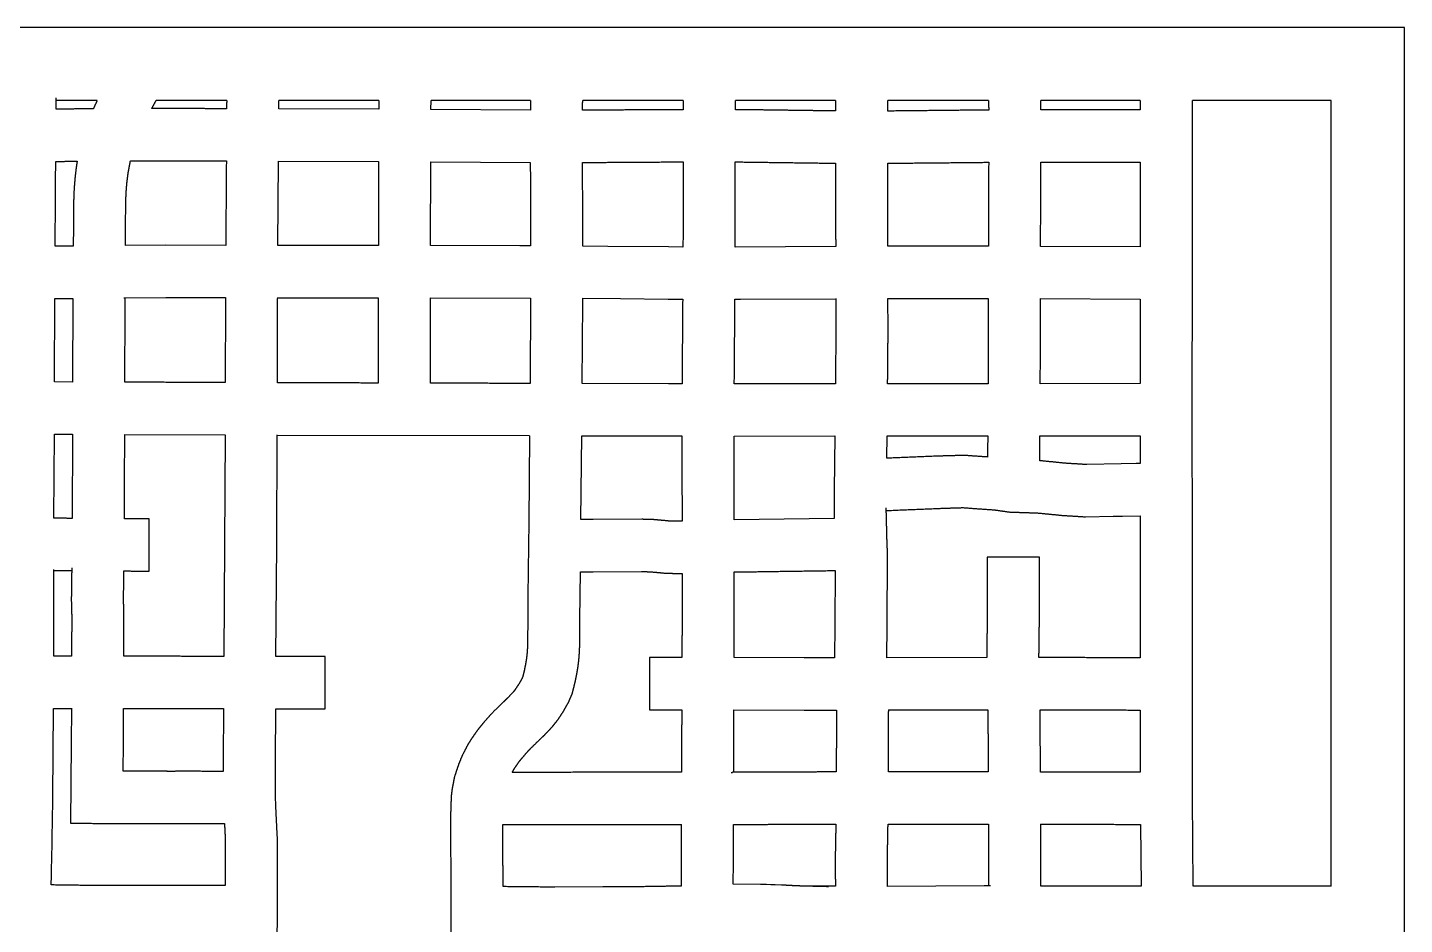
# Model space of a CAD drawing. Header units: millimetres. Extents: x 695 to 1227, y -950 to -733.
# Drawn here: x 1095.2 to 1226.9, y -818.5 to -732.6 of the extents above; entities that cross this region are included whole.
import ezdxf

# ---------------------------------------------------------------- set-up
doc = ezdxf.new("R2010")
doc.units = ezdxf.units.MM
doc.layers.add('Laser$Cut', color=1, linetype='Continuous', true_color=0xff0000)
doc.layers.add('Laser$Outline', color=3, linetype='Continuous', true_color=0x00ff00)

msp = doc.modelspace()

# ---------------------------------------------------------------- linework, layer by layer
at = {"layer": 'Laser$Cut'}
for p, q in [((1097.9, -740.46), (1097.91, -739.38)), ((1114.22, -740.41), (1114.22, -740.41)), ((1114.22, -740.41), (1114.22, -740.41)), ((1119.22, -740.43), (1119.22, -739.64)), ((1128.79, -740.46), (1119.22, -740.43)), ((1128.79, -739.64), (1128.79, -740.46)), ((1133.78, -740.49), (1133.79, -739.64)), ((1143.29, -740.55), (1133.78, -740.49)), ((1157.93, -739.64), (1157.92, -740.51)), ((1162.92, -740.52), (1162.92, -739.64)), ((1206.65, -743.03), (1206.66, -739.64)), ((1172.5, -740.62), (1172.5, -740.63)), ((1177.5, -740.64), (1177.5, -740.63)), ((1201.66, -740.53), (1192.14, -740.52)), ((1192.14, -740.52), (1192.14, -740.52)), ((1206.65, -756.14), (1206.65, -743.03)), ((1097.86, -747.27), (1097.87, -745.46)), ((1114.2, -745.41), (1114.2, -745.41)), ((1119.14, -753.5), (1119.19, -745.43)), ((1119.19, -745.43), (1128.77, -745.46)), ((1133.75, -753.52), (1133.77, -745.49)), ((1133.77, -745.49), (1143.28, -745.55)), ((1157.9, -745.5), (1157.9, -749.57)), ((1162.9, -749.58), (1162.9, -745.51)), ((1192.14, -745.52), (1201.65, -745.53)), ((1097.86, -748.56), (1097.86, -747.27)), ((1097.83, -753.58), (1097.86, -749.09)), ((1097.86, -748.98), (1097.86, -748.56)), ((1097.86, -749.09), (1097.86, -748.98)), ((1143.32, -749.54), (1143.31, -753.13)), ((1157.9, -749.57), (1157.9, -750.48)), ((1162.89, -752.7), (1162.9, -749.58)), ((1157.9, -750.48), (1157.9, -752.33)), ((1099.56, -751.75), (1099.55, -753.58)), ((1157.9, -752.33), (1157.89, -753.65)), ((1097.86, -753.58), (1097.83, -753.58)), ((1099.02, -753.58), (1097.86, -753.58)), ((1099.54, -753.58), (1099.02, -753.58)), ((1108.4, -753.48), (1104.54, -753.51)), ((1104.54, -753.51), (1104.54, -753.5)), ((1114.14, -753.49), (1108.4, -753.48)), ((1114.14, -753.49), (1114.14, -753.49)), ((1121.39, -753.51), (1119.14, -753.5)), ((1119.14, -753.5), (1119.14, -753.5)), ((1125.55, -753.51), (1121.39, -753.51)), ((1128.75, -753.52), (1125.55, -753.51)), ((1128.75, -753.52), (1128.75, -753.52)), ((1142.28, -753.53), (1133.75, -753.52)), ((1133.75, -753.52), (1133.75, -753.52)), ((1143.31, -753.54), (1142.28, -753.53)), ((1143.31, -753.13), (1143.31, -753.54)), ((1150.7, -753.59), (1148.31, -753.56)), ((1148.31, -753.56), (1148.31, -753.56)), ((1156.52, -753.64), (1150.7, -753.59)), ((1157.89, -753.65), (1156.52, -753.64)), ((1162.89, -753.65), (1162.89, -752.7)), ((1172.51, -753.6), (1162.89, -753.65)), ((1162.89, -753.65), (1162.89, -753.65)), ((1186.64, -753.58), (1177.5, -753.58)), ((1187.12, -753.58), (1186.64, -753.58)), ((1201.65, -753.63), (1192.12, -753.59)), ((1206.63, -769.21), (1206.65, -756.14)), ((1097.76, -766.56), (1097.8, -758.58)), ((1097.8, -758.58), (1099.04, -758.58)), ((1099.04, -758.58), (1099.5, -758.57)), ((1099.52, -758.57), (1099.49, -766.57)), ((1099.5, -758.57), (1099.52, -758.57)), ((1104.4, -758.5), (1104.52, -758.5)), ((1104.52, -758.5), (1108.41, -758.48)), ((1108.41, -758.48), (1108.81, -758.48)), ((1108.81, -758.48), (1111.11, -758.49)), ((1111.11, -758.49), (1113.4, -758.49)), ((1113.4, -758.49), (1114.12, -758.49)), ((1119.11, -758.5), (1125.55, -758.51)), ((1125.55, -758.51), (1128.74, -758.51)), ((1133.74, -758.52), (1143.3, -758.53)), ((1143.3, -758.53), (1143.26, -766.6)), ((1143.3, -758.53), (1143.3, -758.53)), ((1148.26, -766.71), (1148.3, -758.92)), ((1148.3, -758.92), (1148.3, -758.56)), ((1148.3, -758.56), (1151.92, -758.59)), ((1148.3, -758.56), (1148.3, -758.56)), ((1151.92, -758.59), (1156.48, -758.64)), ((1156.48, -758.64), (1157.31, -758.64)), ((1157.31, -758.64), (1157.87, -758.65)), ((1157.87, -758.65), (1157.86, -759.04)), ((1157.87, -758.65), (1157.87, -758.65)), ((1162.82, -765.91), (1162.86, -758.66)), ((1162.86, -758.65), (1163.39, -758.65)), ((1162.86, -758.65), (1162.86, -758.65)), ((1162.86, -758.66), (1162.86, -758.65)), ((1163.39, -758.65), (1172.52, -758.6)), ((1177.51, -758.58), (1178.73, -758.58)), ((1178.73, -758.58), (1187.11, -758.58)), ((1192.11, -758.59), (1201.65, -758.63)), ((1157.86, -759.04), (1157.81, -766.73)), ((1097.76, -766.56), (1097.76, -766.56)), ((1099.49, -766.57), (1097.76, -766.56)), ((1114.09, -766.62), (1114.08, -766.62)), ((1114.09, -766.62), (1114.09, -766.62)), ((1119.08, -766.64), (1119.08, -766.63)), ((1143.26, -766.6), (1143.26, -766.7)), ((1143.26, -766.7), (1143.26, -766.71)), ((1143.26, -766.71), (1143.26, -766.71)), ((1156.51, -766.73), (1148.26, -766.72)), ((1148.26, -766.72), (1148.26, -766.72)), ((1157.81, -766.73), (1156.51, -766.73)), ((1157.81, -766.73), (1157.81, -766.73)), ((1157.81, -766.73), (1157.81, -766.73)), ((1162.81, -766.73), (1162.82, -765.91)), ((1172.48, -766.74), (1162.81, -766.74)), ((1162.81, -766.74), (1162.81, -766.74)), ((1172.48, -766.73), (1172.48, -766.74)), ((1187.09, -766.73), (1177.48, -766.73)), ((1177.48, -766.73), (1177.48, -766.73)), ((1187.09, -766.72), (1187.09, -766.73)), ((1201.64, -766.72), (1192.09, -766.73)), ((1201.64, -766.71), (1201.64, -766.72)), ((1206.65, -782.29), (1206.63, -769.21)), ((1097.69, -779.61), (1097.74, -771.56)), ((1097.74, -771.56), (1099.48, -771.56)), ((1099.48, -771.56), (1099.45, -779.61)), ((1104.48, -771.58), (1114.07, -771.62)), ((1114.07, -771.62), (1114.02, -782.11)), ((1119.02, -782.14), (1119.06, -771.63)), ((1119.06, -771.64), (1143.22, -771.7)), ((1143.22, -771.71), (1143.13, -779.99)), ((1143.22, -771.7), (1143.22, -771.7)), ((1148.13, -779.73), (1148.22, -771.73)), ((1148.22, -771.73), (1148.22, -771.71)), ((1148.22, -771.71), (1156.5, -771.72)), ((1148.22, -771.71), (1148.22, -771.71)), ((1156.5, -771.72), (1157.8, -771.73)), ((1157.8, -771.73), (1157.8, -774.95)), ((1157.8, -771.73), (1157.8, -771.73)), ((1157.8, -771.73), (1157.8, -771.73)), ((1162.8, -771.74), (1172.43, -771.73)), ((1162.8, -771.74), (1162.8, -771.74)), ((1162.8, -779.76), (1162.8, -771.74)), ((1172.43, -771.73), (1172.37, -776.93)), ((1177.43, -771.73), (1187.06, -771.73)), ((1192.06, -771.73), (1201.64, -771.71)), ((1177.41, -773.86), (1177.41, -773.86)), ((1199.83, -774.41), (1196.54, -774.47)), ((1201.25, -774.37), (1199.83, -774.41)), ((1201.64, -774.36), (1201.25, -774.37)), ((1157.8, -774.95), (1157.81, -779.89)), ((1172.37, -776.93), (1172.35, -778.63)), ((1143.13, -779.99), (1143.1, -782.2)), ((1149.29, -779.74), (1148.13, -779.73)), ((1153.96, -779.71), (1149.29, -779.74)), ((1172.37, -779.62), (1162.8, -779.76)), ((1196.43, -779.47), (1199.07, -779.42)), ((1199.07, -779.42), (1199.95, -779.41)), ((1199.95, -779.41), (1201.65, -779.36)), ((1201.65, -779.36), (1201.65, -782.29)), ((1114.02, -782.11), (1113.95, -792.82)), ((1118.95, -792.84), (1119.02, -782.14)), ((1143.1, -782.2), (1143.06, -787.05)), ((1201.65, -782.29), (1201.64, -792.96)), ((1206.64, -795.01), (1206.65, -782.29)), ((1177.43, -789.77), (1177.48, -783.25)), ((1097.69, -792.8), (1097.68, -784.51)), ((1148.04, -789.31), (1148.08, -784.73)), ((1148.08, -784.73), (1149.3, -784.73)), ((1149.3, -784.73), (1153.93, -784.71)), ((1157.81, -784.89), (1157.81, -788.97)), ((1162.81, -788.89), (1162.81, -784.75)), ((1172.47, -784.61), (1172.43, -789.72)), ((1172.47, -784.61), (1172.47, -784.61)), ((1143.06, -787.05), (1143.04, -789.27)), ((1143.04, -789.27), (1143.03, -791.41)), ((1157.81, -788.97), (1157.81, -790.83)), ((1162.8, -790.85), (1162.81, -788.98)), ((1162.81, -788.98), (1162.81, -788.89)), ((1148.03, -789.98), (1148.04, -789.31)), ((1148.03, -791.06), (1148.03, -789.98)), ((1172.43, -789.83), (1172.41, -792.96)), ((1172.43, -789.72), (1172.43, -789.83)), ((1177.4, -792.95), (1177.43, -789.88)), ((1177.43, -789.88), (1177.43, -789.77)), ((1157.81, -790.83), (1157.8, -790.86)), ((1157.8, -790.86), (1157.8, -792.68)), ((1162.79, -792.74), (1162.8, -790.89)), ((1162.8, -790.89), (1162.8, -790.85)), ((1099.39, -792.81), (1097.69, -792.8)), ((1097.69, -792.8), (1097.69, -792.8)), ((1113.95, -792.82), (1113.95, -792.83)), ((1118.95, -792.84), (1118.95, -792.84)), ((1157.8, -792.72), (1157.79, -792.94)), ((1157.79, -792.94), (1157.79, -792.94)), ((1157.79, -792.94), (1157.79, -792.94)), ((1157.8, -792.68), (1157.8, -792.72)), ((1162.79, -792.94), (1162.79, -792.74)), ((1169.49, -792.96), (1162.79, -792.94)), ((1169.73, -792.96), (1169.49, -792.96)), ((1170.53, -792.96), (1169.73, -792.96)), ((1172.41, -792.96), (1170.53, -792.96)), ((1186.97, -792.94), (1177.4, -792.95)), ((1191.96, -792.94), (1191.96, -792.94)), ((1206.65, -806.39), (1206.64, -795.01)), ((1097.59, -806.31), (1097.67, -797.85)), ((1097.67, -797.85), (1097.67, -797.8)), ((1097.67, -797.8), (1097.92, -797.8)), ((1097.92, -797.8), (1099.36, -797.8)), ((1099.37, -797.79), (1099.36, -801.16)), ((1099.36, -797.8), (1099.37, -797.8)), ((1113.93, -797.82), (1113.9, -802.72)), ((1118.9, -802.74), (1118.93, -797.83)), ((1154.69, -797.93), (1157.78, -797.94)), ((1162.77, -797.94), (1169.48, -797.96)), ((1169.48, -797.96), (1169.74, -797.96)), ((1169.74, -797.96), (1170.54, -797.96)), ((1170.54, -797.96), (1172.58, -797.96)), ((1192.07, -797.94), (1192.07, -797.94)), ((1201.65, -797.96), (1201.65, -803.9)), ((1104.36, -801.19), (1104.36, -800.06)), ((1099.36, -801.16), (1099.3, -808.78)), ((1104.34, -803.82), (1104.36, -801.19)), ((1113.9, -802.72), (1113.9, -803.83)), ((1118.89, -806.27), (1118.9, -802.74)), ((1136.01, -804.46), (1136, -804.52)), ((1136.1, -804.14), (1136.01, -804.46)), ((1157.75, -803.91), (1153.16, -803.91)), ((1162.75, -803.92), (1162.75, -803.91)), ((1165.38, -803.92), (1165.36, -803.92)), ((1165.42, -803.91), (1165.38, -803.92)), ((1165.5, -803.91), (1165.42, -803.91)), ((1187.11, -803.89), (1187.11, -803.89)), ((1192.11, -803.9), (1192.11, -803.89)), ((1097.59, -806.84), (1097.59, -806.31)), ((1118.94, -807.17), (1118.89, -806.2)), ((1206.72, -814.81), (1206.65, -806.39)), ((1097.59, -806.97), (1097.59, -806.84)), ((1119.07, -809.81), (1118.94, -807.17)), ((1135.66, -807.89), (1135.68, -816.19)), ((1140.66, -808.93), (1141.4, -808.93)), ((1141.4, -808.93), (1153.16, -808.9)), ((1153.16, -808.9), (1157.74, -808.91)), ((1157.73, -808.91), (1157.73, -810.96)), ((1162.72, -810.97), (1162.73, -808.91)), ((1162.73, -808.92), (1162.73, -808.92)), ((1201.68, -808.9), (1201.73, -814.82)), ((1114.08, -810.02), (1114.09, -810.45)), ((1119.09, -810.29), (1119.07, -809.81)), ((1119.1, -810.58), (1119.09, -810.29)), ((1097.51, -811.76), (1097.52, -811.04)), ((1114.09, -810.45), (1114.1, -810.65)), ((1114.1, -811.15), (1114.09, -812.37)), ((1114.1, -810.65), (1114.1, -811.15)), ((1119.09, -812.38), (1119.1, -811.16)), ((1119.1, -811.16), (1119.1, -810.58)), ((1157.73, -810.96), (1157.72, -812.14)), ((1162.72, -811.41), (1162.72, -810.97)), ((1162.72, -812.58), (1162.72, -811.41)), ((1097.47, -813.61), (1097.51, -811.76)), ((1114.09, -812.37), (1114.09, -812.53)), ((1114.09, -812.53), (1114.09, -812.74)), ((1114.09, -812.74), (1114.09, -814.76)), ((1119.08, -816.2), (1119.09, -812.76)), ((1119.09, -812.54), (1119.09, -812.38)), ((1119.09, -812.76), (1119.09, -812.54)), ((1157.72, -812.14), (1157.72, -812.57)), ((1157.72, -812.57), (1157.72, -814.16)), ((1162.71, -814.64), (1162.72, -812.58)), ((1097.45, -814.7), (1097.47, -813.82)), ((1097.47, -813.82), (1097.47, -813.61)), ((1157.72, -814.16), (1157.71, -814.81)), ((1140.68, -814.86), (1140.68, -814.86)), ((1150.22, -814.87), (1145.62, -814.91)), ((1150.96, -814.87), (1150.22, -814.87)), ((1153.2, -814.87), (1150.96, -814.87)), ((1165.32, -814.66), (1162.71, -814.64)), ((1165.89, -814.67), (1165.32, -814.66)), ((1166.29, -814.68), (1165.89, -814.67)), ((1166.73, -814.69), (1166.29, -814.68)), ((1167.33, -814.71), (1166.73, -814.69)), ((1167.43, -814.72), (1167.33, -814.71)), ((1168.49, -814.78), (1168.36, -814.77)), ((1168.57, -814.78), (1168.49, -814.78)), ((1186.72, -814.79), (1177.47, -814.84)), ((1187.13, -814.79), (1186.72, -814.79)), ((1187.31, -814.79), (1187.13, -814.79)), ((1195.37, -814.82), (1192.13, -814.81)), ((1196.56, -814.82), (1195.37, -814.82)), ((1201.73, -814.82), (1196.56, -814.82)), ((1215.17, -814.81), (1206.72, -814.82)), ((1206.72, -814.82), (1206.72, -814.81)), ((1219.19, -814.82), (1215.17, -814.81)), ((1219.94, -814.83), (1219.19, -814.82)), ((1119.07, -824.28), (1119.08, -816.2)), ((1135.68, -816.19), (1135.68, -817.32)), ((1135.68, -817.32), (1135.68, -820.64))]:
    msp.add_line(p, q, dxfattribs=at)
for points in [[(1101.83, -739.64), (1097.91, -739.64)], [(1114.23, -739.64), (1107.47, -739.64)], [(1128.79, -739.64), (1119.22, -739.64)], [(1143.3, -739.64), (1133.79, -739.64)], [(1157.93, -739.64), (1148.3, -739.64)], [(1172.5, -739.64), (1162.92, -739.64)], [(1187.14, -739.64), (1177.5, -739.64)], [(1201.66, -739.64), (1192.14, -739.64)], [(1219.94, -814.83), (1219.94, -739.64), (1206.66, -739.64)], [(1107.11, -808.81), (1110.06, -808.82)]]:
    msp.add_lwpolyline(points, dxfattribs=at)
for points, degree in [([(1101.47, -740.42), (1099.68, -740.44), (1097.9, -740.46)], 2), ([(1097.9, -740.46), (1097.9, -740.46), (1097.9, -740.46)], 2), ([(1101.83, -739.64), (1101.65, -740.03), (1101.47, -740.42)], 2), ([(1107.06, -740.4), (1107.27, -740.02), (1107.47, -739.64)], 2), ([(1114.22, -740.41), (1110.64, -740.41), (1107.06, -740.4)], 2), ([(1107.06, -740.4), (1107.06, -740.4), (1107.06, -740.4)], 2), ([(1114.23, -739.64), (1114.23, -740.03), (1114.22, -740.41)], 2), ([(1143.3, -739.64), (1143.29, -740.1), (1143.29, -740.55)], 2), ([(1148.28, -740.56), (1148.29, -740.1), (1148.3, -739.64)], 2), ([(1157.92, -740.51), (1153.1, -740.53), (1148.28, -740.56)], 2), ([(1157.92, -740.51), (1157.92, -740.51), (1157.92, -740.51)], 2), ([(1163.51, -740.51), (1163.21, -740.52), (1162.92, -740.52)], 2), ([(1166.66, -740.55), (1165.08, -740.53), (1163.51, -740.51)], 2), ([(1172.5, -739.64), (1172.5, -740.13), (1172.5, -740.62)], 2), ([(1177.5, -740.63), (1177.5, -740.14), (1177.5, -739.64)], 2), ([(1187.14, -739.64), (1187.15, -740.09), (1187.15, -740.54)], 2), ([(1192.14, -740.52), (1192.14, -740.08), (1192.14, -739.64)], 2), ([(1201.66, -739.64), (1201.66, -740.09), (1201.66, -740.53)], 2), ([(1172.5, -740.63), (1169.58, -740.59), (1166.66, -740.55)], 2), ([(1187.15, -740.54), (1182.32, -740.59), (1177.5, -740.64)], 2), ([(1187.15, -740.54), (1187.15, -740.54), (1187.15, -740.54)], 2), ([(1192.14, -740.52), (1192.14, -740.52), (1192.14, -740.52)], 2), ([(1097.87, -745.46), (1098.9, -745.45), (1099.93, -745.43)], 2), ([(1099.93, -745.43), (1099.89, -745.63), (1099.86, -745.83)], 2), ([(1104.8, -746.59), (1104.89, -746.11), (1104.98, -745.63)], 2), ([(1104.98, -745.63), (1105, -745.51), (1105.03, -745.4)], 2), ([(1105.03, -745.4), (1109.61, -745.4), (1114.2, -745.41)], 2), ([(1114.2, -745.4), (1114.17, -749.45), (1114.14, -753.49)], 2), ([(1128.77, -745.45), (1128.76, -749.49), (1128.75, -753.52)], 2), ([(1143.28, -745.55), (1143.29, -746.52), (1143.3, -747.49)], 2), ([(1148.27, -745.56), (1153.09, -745.53), (1157.9, -745.5)], 2), ([(1148.31, -749.52), (1148.29, -747.54), (1148.27, -745.56)], 2), ([(1162.9, -745.51), (1163.19, -745.51), (1163.48, -745.51)], 2), ([(1163.48, -745.51), (1167.99, -745.57), (1172.49, -745.63)], 2), ([(1172.49, -745.62), (1172.49, -746.39), (1172.5, -747.16)], 2), ([(1177.49, -745.63), (1182.32, -745.59), (1187.15, -745.54)], 2), ([(1177.5, -753.58), (1177.5, -749.61), (1177.49, -745.63)], 2), ([(1187.15, -745.54), (1187.14, -749.56), (1187.12, -753.58)], 2), ([(1192.12, -753.59), (1192.13, -749.56), (1192.14, -745.52)], 2), ([(1201.65, -745.52), (1201.65, -749.58), (1201.65, -753.63)], 2), ([(1099.71, -747.06), (1099.67, -747.55), (1099.63, -748.04)], 2), ([(1099.86, -745.83), (1099.78, -746.44), (1099.71, -747.06)], 2), ([(1104.68, -747.57), (1104.74, -747.08), (1104.8, -746.59)], 2), ([(1099.63, -748.04), (1099.6, -748.71), (1099.58, -749.38)], 2), ([(1104.57, -749.49), (1104.59, -748.91), (1104.62, -748.33)], 2), ([(1104.62, -748.33), (1104.65, -747.95), (1104.68, -747.57)], 2), ([(1143.3, -747.49), (1143.31, -748.52), (1143.32, -749.54)], 2), ([(1172.5, -747.16), (1172.5, -749.66), (1172.5, -752.16)], 2), ([(1172.5, -747.17), (1172.5, -747.17), (1172.5, -747.17)], 2), ([(1099.58, -749.38), (1099.57, -749.78), (1099.57, -750.18)], 2), ([(1104.54, -753.5), (1104.56, -751.49), (1104.57, -749.49)], 2), ([(1148.31, -752.53), (1148.31, -751.02), (1148.31, -749.52)], 2), ([(1099.57, -750.81), (1099.56, -751.28), (1099.56, -751.75)], 2), ([(1099.57, -750.18), (1099.57, -750.49), (1099.57, -750.81)], 2), ([(1162.89, -752.08), (1162.89, -752.08), (1162.89, -752.08)], 2), ([(1172.5, -752.16), (1172.51, -752.88), (1172.51, -753.59)], 2), ([(1172.5, -752.17), (1172.5, -752.17), (1172.5, -752.17)], 2), ([(1099.55, -753.58), (1099.54, -753.58), (1099.54, -753.58)], 2), ([(1148.31, -753.56), (1148.31, -753.04), (1148.31, -752.53)], 2), ([(1172.51, -753.59), (1172.51, -753.59), (1172.51, -753.6)], 2), ([(1177.5, -753.58), (1177.5, -753.58), (1177.5, -753.58)], 2), ([(1192.12, -753.59), (1192.12, -753.59), (1192.12, -753.59)], 2), ([(1099.52, -758.57), (1099.52, -758.57), (1099.52, -758.57)], 2), ([(1104.49, -766.59), (1104.5, -762.54), (1104.52, -758.5)], 2), ([(1114.12, -758.49), (1114.1, -762.56), (1114.09, -766.62)], 2), ([(1119.08, -766.63), (1119.1, -762.56), (1119.11, -758.49)], 2), ([(1128.74, -758.51), (1128.74, -762.59), (1128.73, -766.67)], 2), ([(1133.73, -766.68), (1133.73, -762.6), (1133.74, -758.52)], 2), ([(1172.52, -758.59), (1172.52, -760.61), (1172.52, -762.63)], 2), ([(1177.52, -762.71), (1177.52, -760.64), (1177.51, -758.57)], 2), ([(1187.11, -758.58), (1187.1, -762.65), (1187.09, -766.72)], 2), ([(1192.09, -766.73), (1192.1, -762.66), (1192.11, -758.59)], 2), ([(1201.65, -758.63), (1201.64, -762.67), (1201.64, -766.71)], 2), ([(1172.52, -762.79), (1172.5, -764.76), (1172.48, -766.73)], 2), ([(1172.52, -762.63), (1172.52, -762.71), (1172.52, -762.79)], 2), ([(1177.48, -766.73), (1177.5, -764.82), (1177.51, -762.9)], 2), ([(1177.51, -762.9), (1177.52, -762.81), (1177.52, -762.71)], 2), ([(1114.08, -766.62), (1109.29, -766.6), (1104.49, -766.59)], 2), ([(1128.73, -766.67), (1123.91, -766.65), (1119.08, -766.64)], 2), ([(1143.26, -766.71), (1138.49, -766.69), (1133.73, -766.68)], 2), ([(1104.45, -779.02), (1104.46, -775.3), (1104.48, -771.58)], 2), ([(1177.41, -773.86), (1177.42, -772.8), (1177.43, -771.73)], 2), ([(1187.06, -771.73), (1187.05, -772.74), (1187.04, -773.75)], 2), ([(1192.04, -774.11), (1192.05, -772.91), (1192.06, -771.72)], 2), ([(1201.64, -771.71), (1201.64, -773.04), (1201.64, -774.36)], 2), ([(1182.34, -773.66), (1179.87, -773.76), (1177.41, -773.86)], 2), ([(1184.8, -773.59), (1183.57, -773.63), (1182.34, -773.66)], 2), ([(1187.04, -773.75), (1185.92, -773.67), (1184.8, -773.59)], 2), ([(1192.04, -774.11), (1192.04, -774.11), (1192.04, -774.11)], 2), ([(1192.14, -774.11), (1192.09, -774.11), (1192.04, -774.11)], 2), ([(1194.56, -774.35), (1193.35, -774.23), (1192.14, -774.11)], 2), ([(1196.54, -774.47), (1195.55, -774.41), (1194.56, -774.35)], 2), ([(1172.35, -778.63), (1172.36, -779.12), (1172.37, -779.61)], 2), ([(1177.35, -778.86), (1177.35, -778.73), (1177.35, -778.6)], 2), ([(1177.35, -778.87), (1179.94, -778.76), (1182.52, -778.66)], 2), ([(1182.52, -778.66), (1183.61, -778.62), (1184.7, -778.59)], 2), ([(1184.7, -778.59), (1186.18, -778.7), (1187.66, -778.8)], 2), ([(1099.45, -779.62), (1098.57, -779.61), (1097.69, -779.61)], 2), ([(1099.45, -779.61), (1099.45, -779.62), (1099.45, -779.62)], 2), ([(1104.45, -779.64), (1104.45, -779.33), (1104.45, -779.02)], 2), ([(1104.45, -779.65), (1104.45, -779.65), (1104.45, -779.64)], 2), ([(1106.82, -779.67), (1105.64, -779.66), (1104.45, -779.65)], 2), ([(1104.45, -779.65), (1104.45, -779.65), (1104.45, -779.65)], 2), ([(1106.8, -784.67), (1106.81, -783), (1106.82, -781.33), (1106.82, -779.67)], 3), ([(1154.65, -779.72), (1154.3, -779.71), (1153.96, -779.71)], 2), ([(1155.1, -779.74), (1154.87, -779.73), (1154.65, -779.72)], 2), ([(1156.52, -779.87), (1155.81, -779.8), (1155.1, -779.74)], 2), ([(1156.79, -779.88), (1156.66, -779.87), (1156.52, -779.87)], 2), ([(1157.28, -779.89), (1157.04, -779.89), (1156.79, -779.88)], 2), ([(1157.81, -779.89), (1157.54, -779.89), (1157.28, -779.89)], 2), ([(1172.37, -779.61), (1172.37, -779.62), (1172.37, -779.62)], 2), ([(1177.43, -782.01), (1177.39, -780.43), (1177.35, -778.86)], 2), ([(1187.66, -778.8), (1188.43, -778.91), (1189.21, -779.02)], 2), ([(1189.21, -779.02), (1189.32, -779.02), (1189.43, -779.02)], 2), ([(1189.43, -779.02), (1190.62, -779.06), (1191.82, -779.1)], 2), ([(1191.82, -779.1), (1192.99, -779.21), (1194.16, -779.33)], 2), ([(1194.16, -779.33), (1195.29, -779.4), (1196.43, -779.47)], 2), ([(1177.48, -783.25), (1177.46, -782.63), (1177.43, -782.01)], 2), ([(1187, -783.34), (1187, -786.59), (1187, -789.84)], 2), ([(1192, -783.34), (1190.33, -783.34), (1188.67, -783.34), (1187, -783.34)], 3), ([(1192, -789.87), (1192, -786.6), (1192, -783.34)], 2), ([(1097.68, -784.61), (1098.54, -784.61), (1099.4, -784.62)], 2), ([(1099.4, -784.62), (1099.38, -786.02), (1099.36, -787.42)], 2), ([(1099.41, -784.34), (1099.41, -784.48), (1099.4, -784.61)], 2), ([(1099.4, -784.62), (1099.4, -784.62), (1099.4, -784.62)], 2), ([(1104.36, -787.39), (1104.38, -786.02), (1104.4, -784.65)], 2), ([(1104.4, -784.65), (1105.6, -784.66), (1106.8, -784.67)], 2), ([(1153.93, -784.71), (1154.21, -784.71), (1154.49, -784.72)], 2), ([(1154.49, -784.72), (1154.63, -784.72), (1154.76, -784.73)], 2), ([(1154.76, -784.73), (1155.48, -784.79), (1156.19, -784.86)], 2), ([(1156.19, -784.86), (1156.41, -784.86), (1156.63, -784.87)], 2), ([(1156.63, -784.87), (1156.92, -784.88), (1157.21, -784.89)], 2), ([(1157.21, -784.89), (1157.51, -784.89), (1157.81, -784.89)], 2), ([(1157.81, -784.89), (1157.81, -784.89), (1157.81, -784.89)], 2), ([(1162.81, -784.75), (1167.64, -784.68), (1172.47, -784.61)], 2), ([(1099.36, -787.42), (1099.38, -788.15), (1099.4, -788.88)], 2), ([(1104.4, -788.79), (1104.38, -788.09), (1104.36, -787.39)], 2), ([(1099.4, -788.88), (1099.4, -789.05), (1099.4, -789.23)], 2), ([(1099.4, -789.23), (1099.4, -789.27), (1099.4, -789.31)], 2), ([(1104.4, -789.31), (1104.4, -789.05), (1104.4, -788.79)], 2), ([(1099.4, -790.01), (1099.39, -791.41), (1099.39, -792.81)], 2), ([(1099.4, -789.31), (1099.4, -789.66), (1099.4, -790.01)], 2), ([(1104.39, -791.77), (1104.39, -790.54), (1104.4, -789.31)], 2), ([(1187, -789.84), (1186.98, -791.39), (1186.97, -792.94)], 2), ([(1191.96, -792.94), (1191.98, -791.41), (1192, -789.87)], 2), ([(1104.38, -792.8), (1104.39, -792.29), (1104.39, -791.77)], 2), ([(1143.03, -791.41), (1143.01, -791.79), (1143, -792.17)], 2), ([(1147.99, -792.47), (1148.01, -791.99), (1148.03, -791.52)], 2), ([(1148.03, -791.33), (1148.03, -791.2), (1148.03, -791.06)], 2), ([(1148.03, -791.52), (1148.03, -791.43), (1148.03, -791.33)], 2), ([(1113.95, -792.83), (1109.17, -792.82), (1104.38, -792.81)], 2), ([(1123.67, -792.84), (1121.31, -792.84), (1118.95, -792.84)], 2), ([(1123.67, -797.84), (1123.67, -796.18), (1123.67, -794.51), (1123.67, -792.84)], 3), ([(1142.9, -793.15), (1142.86, -793.38), (1142.82, -793.62)], 2), ([(1142.96, -792.69), (1142.93, -792.92), (1142.9, -793.15)], 2), ([(1143, -792.17), (1142.98, -792.43), (1142.96, -792.69)], 2), ([(1147.85, -793.86), (1147.89, -793.53), (1147.93, -793.2)], 2), ([(1147.93, -793.2), (1147.96, -792.83), (1147.99, -792.47)], 2), ([(1154.7, -792.93), (1154.69, -794.6), (1154.69, -796.26), (1154.69, -797.93)], 3), ([(1157.79, -792.94), (1156.25, -792.94), (1154.7, -792.93)], 2), ([(1162.79, -792.94), (1162.79, -792.94), (1162.79, -792.94)], 2), ([(1201.64, -792.96), (1196.8, -792.95), (1191.96, -792.94)], 2), ([(1142.68, -794.31), (1142.61, -794.55), (1142.55, -794.8)], 2), ([(1142.82, -793.62), (1142.75, -793.96), (1142.68, -794.31)], 2), ([(1147.73, -794.55), (1147.79, -794.2), (1147.85, -793.86)], 2), ([(1142.21, -795.44), (1142.02, -795.72), (1141.84, -796)], 2), ([(1142.26, -795.35), (1142.24, -795.39), (1142.21, -795.44)], 2), ([(1142.49, -794.94), (1142.38, -795.14), (1142.26, -795.35)], 2), ([(1142.55, -794.8), (1142.52, -794.87), (1142.49, -794.94)], 2), ([(1147.42, -795.94), (1147.48, -795.7), (1147.54, -795.45)], 2), ([(1147.54, -795.45), (1147.64, -795), (1147.73, -794.55)], 2), ([(1141.14, -796.78), (1140.9, -797.02), (1140.65, -797.25)], 2), ([(1141.64, -796.25), (1141.39, -796.52), (1141.14, -796.78)], 2), ([(1141.74, -796.13), (1141.69, -796.19), (1141.64, -796.25)], 2), ([(1141.84, -796), (1141.79, -796.07), (1141.74, -796.13)], 2), ([(1146.63, -797.77), (1146.81, -797.46), (1146.98, -797.15)], 2), ([(1146.98, -797.15), (1147.13, -796.79), (1147.29, -796.43)], 2), ([(1147.29, -796.43), (1147.35, -796.19), (1147.42, -795.94)], 2), ([(1104.36, -800.06), (1104.36, -798.93), (1104.36, -797.81)], 2), ([(1104.36, -797.81), (1105.97, -797.81), (1107.58, -797.81)], 2), ([(1107.58, -797.81), (1110.75, -797.82), (1113.93, -797.82)], 2), ([(1118.93, -797.83), (1121.3, -797.84), (1123.67, -797.84)], 2), ([(1139.56, -798.32), (1139.16, -798.78), (1138.76, -799.23)], 2), ([(1140.65, -797.25), (1140.11, -797.78), (1139.56, -798.32)], 2), ([(1145.87, -798.97), (1146.18, -798.51), (1146.48, -798.04)], 2), ([(1146.48, -798.04), (1146.56, -797.9), (1146.63, -797.77)], 2), ([(1157.78, -797.93), (1157.76, -800.92), (1157.75, -803.91)], 2), ([(1162.75, -803.91), (1162.76, -800.93), (1162.77, -797.94)], 2), ([(1172.58, -797.96), (1172.57, -800.92), (1172.57, -803.89)], 2), ([(1177.57, -797.95), (1182.32, -797.94), (1187.07, -797.94)], 2), ([(1177.57, -803.88), (1177.57, -800.91), (1177.58, -797.95)], 2), ([(1187.07, -797.94), (1187.09, -800.91), (1187.11, -803.89)], 2), ([(1192.11, -803.89), (1192.09, -800.91), (1192.07, -797.94)], 2), ([(1192.07, -797.94), (1196.86, -797.95), (1201.65, -797.96)], 2), ([(1138.42, -799.65), (1138.34, -799.75), (1138.25, -799.86)], 2), ([(1138.76, -799.23), (1138.59, -799.44), (1138.42, -799.65)], 2), ([(1144.7, -800.3), (1145.05, -799.92), (1145.41, -799.54)], 2), ([(1145.41, -799.54), (1145.52, -799.4), (1145.64, -799.25)], 2), ([(1145.64, -799.25), (1145.75, -799.11), (1145.87, -798.97)], 2), ([(1137.68, -800.68), (1137.5, -800.96), (1137.32, -801.24)], 2), ([(1138.25, -799.86), (1137.97, -800.27), (1137.68, -800.68)], 2), ([(1143.2, -801.75), (1143.66, -801.3), (1144.12, -800.85)], 2), ([(1144.12, -800.85), (1144.41, -800.57), (1144.7, -800.3)], 2), ([(1136.74, -802.38), (1136.58, -802.77), (1136.42, -803.17)], 2), ([(1137.32, -801.24), (1137.03, -801.81), (1136.74, -802.38)], 2), ([(1142.58, -802.46), (1142.89, -802.1), (1143.2, -801.75)], 2), ([(1136.42, -803.17), (1136.28, -803.58), (1136.15, -803.98)], 2), ([(1141.56, -803.94), (1141.61, -803.83), (1141.67, -803.72)], 2), ([(1141.67, -803.72), (1141.75, -803.58), (1141.84, -803.45)], 2), ([(1141.84, -803.45), (1142.04, -803.16), (1142.24, -802.87)], 2), ([(1142.24, -802.87), (1142.41, -802.66), (1142.58, -802.46)], 2), ([(1107.47, -803.81), (1105.9, -803.82), (1104.34, -803.82)], 2), ([(1108.52, -803.81), (1107.99, -803.81), (1107.47, -803.81)], 2), ([(1108.51, -803.83), (1108.51, -803.83), (1108.52, -803.82), (1108.52, -803.81)], 3), ([(1110.04, -803.82), (1109.28, -803.83), (1108.51, -803.83)], 2), ([(1108.53, -803.83), (1108.52, -803.82), (1108.52, -803.81)], 2), ([(1113.9, -803.83), (1111.97, -803.83), (1110.04, -803.82)], 2), ([(1135.98, -804.57), (1135.9, -805.02), (1135.81, -805.46)], 2), ([(1136, -804.52), (1135.99, -804.54), (1135.98, -804.57)], 2), ([(1136.15, -803.98), (1136.12, -804.06), (1136.1, -804.14)], 2), ([(1153.16, -803.91), (1147.36, -803.92), (1141.56, -803.94)], 2), ([(1157.75, -803.91), (1157.75, -803.91), (1157.75, -803.91)], 2), ([(1162.52, -803.93), (1162.53, -803.93), (1162.53, -803.93), (1162.53, -803.93)], 3), ([(1162.52, -803.93), (1162.53, -803.93), (1162.53, -803.93), (1162.53, -803.93)], 3), ([(1162.53, -803.93), (1162.57, -803.93), (1162.6, -803.93), (1162.64, -803.93)], 3), ([(1162.93, -803.92), (1162.78, -803.92), (1162.64, -803.92)], 2), ([(1162.98, -803.91), (1162.95, -803.91), (1162.93, -803.92)], 2), ([(1165.36, -803.92), (1164.17, -803.91), (1162.98, -803.91)], 2), ([(1165.54, -803.9), (1165.53, -803.9), (1165.52, -803.9)], 2), ([(1165.57, -803.9), (1165.56, -803.9), (1165.54, -803.9)], 2), ([(1166.33, -803.9), (1165.95, -803.9), (1165.57, -803.9)], 2), ([(1166.41, -803.9), (1166.37, -803.9), (1166.33, -803.9)], 2), ([(1172.57, -803.89), (1169.49, -803.89), (1166.41, -803.9)], 2), ([(1187.11, -803.89), (1182.34, -803.89), (1177.57, -803.88)], 2), ([(1177.57, -803.88), (1177.57, -803.88), (1177.57, -803.88)], 2), ([(1187.11, -803.89), (1187.11, -803.89), (1187.11, -803.89)], 2), ([(1201.65, -803.9), (1196.88, -803.9), (1192.11, -803.9)], 2), ([(1192.11, -803.9), (1192.11, -803.9), (1192.11, -803.9)], 2), ([(1201.65, -803.9), (1201.65, -803.9), (1201.65, -803.9)], 2), ([(1135.71, -806.33), (1135.7, -806.71), (1135.68, -807.09)], 2), ([(1135.81, -805.46), (1135.75, -805.89), (1135.7, -806.33)], 2), ([(1097.52, -811.04), (1097.55, -809), (1097.59, -806.97)], 2), ([(1135.68, -807.09), (1135.67, -807.49), (1135.66, -807.89)], 2), ([(1099.3, -808.78), (1101.08, -808.8), (1102.86, -808.82)], 2), ([(1102.86, -808.82), (1104.99, -808.81), (1107.11, -808.81)], 2), ([(1110.06, -808.82), (1112.04, -808.82), (1114.02, -808.83)], 2), ([(1114.02, -808.83), (1114.05, -809.43), (1114.08, -810.02)], 2), ([(1140.68, -814.86), (1140.67, -811.89), (1140.66, -808.93)], 2), ([(1162.73, -808.92), (1163.14, -808.92), (1163.55, -808.92)], 2), ([(1163.55, -808.92), (1163.58, -808.91), (1163.61, -808.91)], 2), ([(1163.61, -808.91), (1164.59, -808.91), (1165.56, -808.92)], 2), ([(1165.56, -808.92), (1165.67, -808.91), (1165.77, -808.9)], 2), ([(1165.77, -808.9), (1169.15, -808.89), (1172.52, -808.88)], 2), ([(1172.52, -808.88), (1172.5, -810.34), (1172.47, -811.79)], 2), ([(1177.47, -811.83), (1177.49, -810.35), (1177.52, -808.88)], 2), ([(1177.52, -808.88), (1182.32, -808.88), (1187.12, -808.89)], 2), ([(1187.12, -808.89), (1187.13, -808.89), (1187.13, -808.89)], 2), ([(1187.13, -808.89), (1187.13, -811.84), (1187.13, -814.79)], 2), ([(1192.12, -808.89), (1196.9, -808.9), (1201.68, -808.9)], 2), ([(1192.13, -814.81), (1192.13, -811.85), (1192.13, -808.89)], 2), ([(1172.47, -811.79), (1172.47, -813.31), (1172.48, -814.83)], 2), ([(1177.47, -814.84), (1177.47, -813.33), (1177.47, -811.83)], 2), ([(1101.82, -814.76), (1099.64, -814.73), (1097.45, -814.7)], 2), ([(1114.09, -814.76), (1107.95, -814.76), (1101.82, -814.76)], 2), ([(1145.62, -814.91), (1143.15, -814.89), (1140.68, -814.86)], 2), ([(1140.68, -814.86), (1140.68, -814.86), (1140.68, -814.86)], 2), ([(1153.95, -814.87), (1153.57, -814.87), (1153.2, -814.87)], 2), ([(1157.71, -814.81), (1155.83, -814.84), (1153.95, -814.87)], 2), ([(1168.36, -814.77), (1167.9, -814.74), (1167.43, -814.72)], 2), ([(1168.82, -814.79), (1168.7, -814.79), (1168.57, -814.78)], 2), ([(1169.07, -814.8), (1168.95, -814.8), (1168.82, -814.79)], 2), ([(1169.33, -814.81), (1169.2, -814.81), (1169.07, -814.8)], 2), ([(1172.48, -814.83), (1170.9, -814.82), (1169.33, -814.81)], 2), ([(1171.81, -814.87), (1170.58, -814.84), (1169.34, -814.81)], 2), ([(1201.73, -814.82), (1201.73, -814.82), (1201.73, -814.82)], 2)]:
    msp.add_open_spline(points, degree=degree, dxfattribs=at)
at = {"layer": 'Laser$Outline'}
msp.add_lwpolyline([(1226.94, -732.64), (694.94, -732.64), (694.94, -949.84), (1226.94, -949.84)], close=True, dxfattribs=at)

doc.saveas('drawing.dxf')
